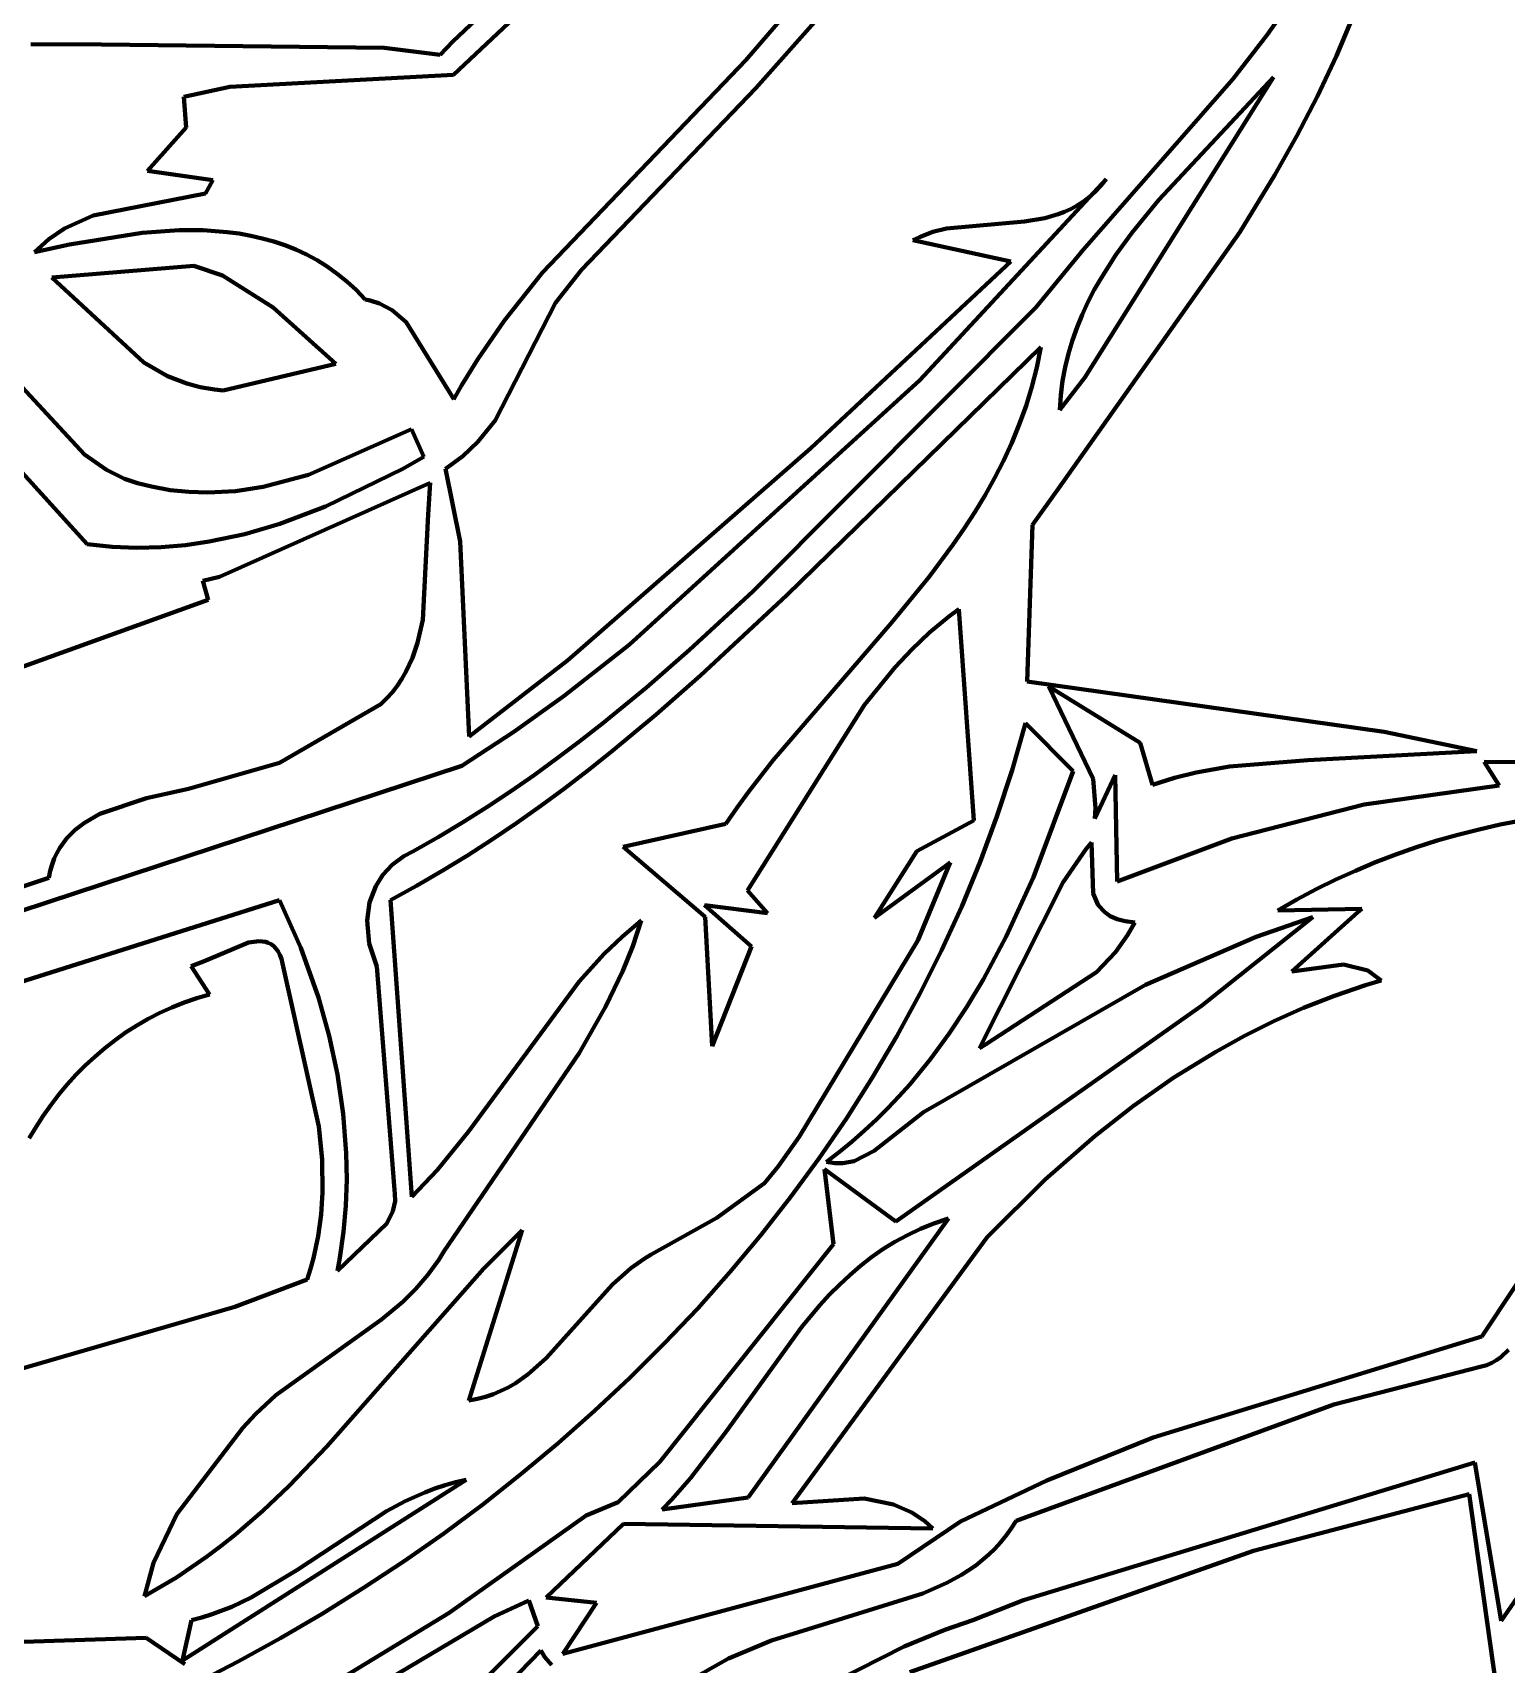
# Model space of a CAD drawing. Header units: millimetres. Extents: x 0 to 10.4, y 0 to 10.4.
# Drawn here: x 4.852 to 5.836, y 5.085 to 6.175 of the extents above; entities that cross this region are included whole.
import ezdxf

# ---------------------------------------------------------------- set-up
doc = ezdxf.new("R2010")
doc.units = ezdxf.units.MM
doc.layers.add('color#2b2b2bff', color=7, linetype='CONTINUOUS', lineweight=100)
doc.layers.add('color#fdfdfdff', color=7, linetype='CONTINUOUS', lineweight=100)

msp = doc.modelspace()

# ---------------------------------------------------------------- linework, layer by layer
at = {"layer": 'color#2b2b2bff'}
for p, q in [((5.1326, 6.1695), (5.33, 6.3571)), ((5.3466, 6.3482), (5.133, 6.1473)), ((5.3283, 6.1571), (5.4099, 6.252)), ((5.3848, 6.1944), (5.335, 6.1384)), ((5.6766, 6.174), (5.691, 6.1945)), ((5.7345, 6.1876), (5.7288, 6.1737)), ((5.6536, 6.1443), (5.6766, 6.174)), ((5.7288, 6.1737), (5.7229, 6.1599)), ((4.8505, 6.1678), (4.8977, 6.1675)), ((4.8977, 6.1675), (5.0866, 6.1653)), ((5.0866, 6.1653), (5.1241, 6.1605)), ((5.1241, 6.1605), (5.1326, 6.1695)), ((5.1924, 6.0151), (5.3283, 6.1571)), ((5.7229, 6.1599), (5.7102, 6.1329)), ((5.133, 6.1473), (4.9834, 6.1392)), ((5.5536, 6.0303), (5.6536, 6.1443)), ((5.5548, 5.9449), (5.6808, 6.1457)), ((5.6808, 6.1457), (5.6043, 6.0636)), ((4.9834, 6.1392), (4.9527, 6.1326)), ((4.9527, 6.1326), (4.9543, 6.1121)), ((5.335, 6.1384), (5.2184, 6.0168)), ((5.7102, 6.1329), (5.6964, 6.1064)), ((4.9543, 6.1121), (4.9285, 6.083)), ((5.6964, 6.1064), (5.6817, 6.0804)), ((4.9285, 6.083), (4.9722, 6.0769)), ((4.9722, 6.0769), (4.9673, 6.0678)), ((5.569, 6.0775), (5.4445, 5.9431)), ((5.5654, 6.073), (5.569, 6.0775)), ((5.6817, 6.0804), (5.6583, 6.0421)), ((4.9673, 6.0678), (4.8921, 6.0532)), ((5.5538, 6.0626), (5.5578, 6.0656)), ((5.5578, 6.0656), (5.5616, 6.0691)), ((5.5616, 6.0691), (5.5654, 6.073)), ((5.6043, 6.0636), (5.5865, 6.0419)), ((4.8921, 6.0532), (4.873, 6.0444)), ((5.5281, 6.0515), (5.537, 6.054)), ((5.537, 6.054), (5.5413, 6.0556)), ((5.5413, 6.0556), (5.5456, 6.0576)), ((5.5456, 6.0576), (5.5497, 6.0599)), ((5.5497, 6.0599), (5.5538, 6.0626)), ((4.873, 6.0444), (4.8626, 6.0373)), ((4.925, 6.0416), (4.9496, 6.0433)), ((4.9496, 6.0433), (4.9658, 6.0433)), ((4.9658, 6.0433), (4.9818, 6.0421)), ((4.9818, 6.0421), (4.9897, 6.0411)), ((5.4443, 6.0388), (5.4532, 6.0422)), ((5.4532, 6.0422), (5.4624, 6.0445)), ((5.4624, 6.0445), (5.5144, 6.0492)), ((5.5144, 6.0492), (5.5281, 6.0515)), ((5.6583, 6.0421), (5.5372, 5.8707)), ((5.5865, 6.0419), (5.5756, 6.0269)), ((4.8626, 6.0373), (4.853, 6.0287)), ((4.853, 6.0287), (4.8764, 6.0338)), ((4.8764, 6.0338), (4.925, 6.0416)), ((4.9897, 6.0411), (4.9975, 6.0397)), ((4.9975, 6.0397), (5.0052, 6.0379)), ((5.0052, 6.0379), (5.0128, 6.0358)), ((5.0128, 6.0358), (5.0203, 6.0333)), ((5.0203, 6.0333), (5.0276, 6.0304)), ((5.4399, 6.0366), (5.4443, 6.0388)), ((5.5053, 6.0225), (5.4399, 6.0366)), ((5.0276, 6.0304), (5.0348, 6.0271)), ((5.0348, 6.0271), (5.0418, 6.0233)), ((5.0418, 6.0233), (5.0486, 6.0191)), ((5.3717, 5.8978), (5.5053, 6.0225)), ((5.522, 5.9916), (5.5536, 6.0303)), ((5.5756, 6.0269), (5.5656, 6.0113)), ((4.9594, 6.0195), (4.8646, 6.0117)), ((4.8646, 6.0117), (4.9261, 5.955)), ((4.9785, 6.013), (4.9594, 6.0195)), ((5.0124, 5.9917), (4.9785, 6.013)), ((5.0486, 6.0191), (5.0553, 6.0143)), ((5.0553, 6.0143), (5.0617, 6.0091)), ((5.0617, 6.0091), (5.068, 6.0034)), ((5.1669, 5.9827), (5.1924, 6.0151)), ((5.2184, 6.0168), (5.201, 5.9948)), ((5.5656, 6.0113), (5.5611, 6.0034)), ((5.068, 6.0034), (5.074, 5.9971)), ((5.5611, 6.0034), (5.5569, 5.9952)), ((5.0544, 5.954), (5.0124, 5.9917)), ((5.074, 5.9971), (5.0773, 5.9963)), ((5.0773, 5.9963), (5.0836, 5.9943)), ((5.0836, 5.9943), (5.092, 5.9899)), ((5.092, 5.9899), (5.1013, 5.9819)), ((5.201, 5.9948), (5.1609, 5.9162)), ((5.3329, 5.8018), (5.522, 5.9916)), ((5.5569, 5.9952), (5.5531, 5.9869)), ((5.1013, 5.9819), (5.1332, 5.9304)), ((5.1492, 5.9572), (5.1669, 5.9827)), ((5.5496, 5.9785), (5.5465, 5.9698)), ((5.5531, 5.9869), (5.5496, 5.9785)), ((5.5465, 5.9698), (5.5439, 5.9609)), ((4.9261, 5.955), (4.9419, 5.9459)), ((5.1384, 5.9395), (5.1492, 5.9572)), ((5.5253, 5.9651), (5.3557, 5.7995)), ((5.5227, 5.9517), (5.5253, 5.9651)), ((5.5439, 5.9609), (5.5417, 5.9519)), ((4.8864, 5.8935), (4.8307, 5.9537)), ((4.9419, 5.9459), (4.9547, 5.9408)), ((4.979, 5.9363), (5.0544, 5.954)), ((5.5194, 5.9386), (5.5227, 5.9517)), ((5.538, 5.9234), (5.5548, 5.9449)), ((5.5417, 5.9519), (5.5399, 5.9426)), ((4.9547, 5.9408), (4.9637, 5.9384)), ((4.9637, 5.9384), (4.9732, 5.937)), ((4.9732, 5.937), (4.979, 5.9363)), ((5.1332, 5.9304), (5.1384, 5.9395)), ((5.4445, 5.9431), (5.2504, 5.7662)), ((5.5155, 5.9259), (5.5194, 5.9386)), ((5.5387, 5.9331), (5.538, 5.9234)), ((5.5399, 5.9426), (5.5387, 5.9331)), ((5.511, 5.9134), (5.5155, 5.9259)), ((5.1609, 5.9162), (5.1493, 5.9019)), ((5.506, 5.9012), (5.511, 5.9134)), ((4.827, 5.9008), (4.8882, 5.8335)), ((5.1049, 5.9103), (5.036, 5.8799)), ((5.1132, 5.892), (5.1049, 5.9103)), ((5.1493, 5.9019), (5.1391, 5.8924)), ((5.5005, 5.8893), (5.506, 5.9012)), ((4.9011, 5.8832), (4.8864, 5.8935)), ((5.099, 5.8839), (5.1132, 5.892)), ((5.1391, 5.8924), (5.1275, 5.8839)), ((5.2092, 5.7558), (5.3717, 5.8978)), ((5.4945, 5.8776), (5.5005, 5.8893)), ((4.9132, 5.8772), (4.9011, 5.8832)), ((5.036, 5.8799), (5.0058, 5.8718)), ((5.0475, 5.8586), (5.099, 5.8839)), ((5.1275, 5.8839), (5.1373, 5.8353)), ((4.9219, 5.8742), (4.9132, 5.8772)), ((4.9311, 5.8721), (4.9219, 5.8742)), ((4.9437, 5.8697), (4.9311, 5.8721)), ((4.9562, 5.8684), (4.9437, 5.8697)), ((4.9687, 5.868), (4.9562, 5.8684)), ((4.9873, 5.869), (4.9687, 5.868)), ((5.1173, 5.8745), (4.9767, 5.8117)), ((5.0058, 5.8718), (4.9873, 5.869)), ((5.116, 5.8534), (5.1173, 5.8745)), ((5.4881, 5.8662), (5.4945, 5.8776)), ((5.5372, 5.8707), (5.5198, 5.8465)), ((5.0169, 5.8471), (5.0475, 5.8586)), ((5.4813, 5.8549), (5.4881, 5.8662)), ((4.9936, 5.8403), (5.0169, 5.8471)), ((5.1125, 5.7829), (5.116, 5.8534)), ((5.4741, 5.8439), (5.4813, 5.8549)), ((5.5198, 5.8465), (5.5163, 5.7417)), ((4.9538, 5.8329), (4.9698, 5.8352)), ((4.9698, 5.8352), (4.9936, 5.8403)), ((5.1373, 5.8353), (5.1434, 5.705)), ((5.4666, 5.833), (5.4741, 5.8439)), ((4.8882, 5.8335), (4.9048, 5.8317)), ((4.9048, 5.8317), (4.9213, 5.8311)), ((4.9213, 5.8311), (4.9376, 5.8315)), ((4.9376, 5.8315), (4.9538, 5.8329)), ((5.4508, 5.8117), (5.4666, 5.833)), ((4.9767, 5.8117), (4.9655, 5.809)), ((4.9655, 5.809), (4.9691, 5.7963)), ((5.2907, 5.7629), (5.3329, 5.8018)), ((5.4254, 5.7807), (5.4508, 5.8117)), ((4.9691, 5.7963), (4.8299, 5.7462)), ((5.3557, 5.7995), (5.298, 5.7457)), ((5.109, 5.7675), (5.1125, 5.7829)), ((5.3466, 5.6891), (5.4254, 5.7807)), ((5.4638, 5.785), (5.4511, 5.7744)), ((5.4705, 5.79), (5.4638, 5.785)), ((5.4807, 5.6489), (5.4705, 5.79)), ((5.4511, 5.7744), (5.4392, 5.7631)), ((5.1056, 5.7576), (5.109, 5.7675)), ((5.2504, 5.7662), (5.2069, 5.7321)), ((5.2619, 5.7378), (5.2907, 5.7629)), ((5.4392, 5.7631), (5.4281, 5.7513)), ((5.0985, 5.7435), (5.1011, 5.7481)), ((5.1011, 5.7481), (5.1056, 5.7576)), ((5.1434, 5.705), (5.2092, 5.7558)), ((5.4281, 5.7513), (5.4076, 5.7262)), ((5.0922, 5.7347), (5.0955, 5.739)), ((5.0955, 5.739), (5.0985, 5.7435)), ((5.2325, 5.7136), (5.2619, 5.7378)), ((5.298, 5.7457), (5.2684, 5.7197)), ((5.5163, 5.7417), (5.7549, 5.708)), ((5.5917, 5.7007), (5.5307, 5.7384)), ((5.5307, 5.7384), (5.5604, 5.6768)), ((5.0168, 5.6874), (5.0845, 5.7265)), ((5.0845, 5.7265), (5.0885, 5.7305)), ((5.0885, 5.7305), (5.0922, 5.7347)), ((5.2069, 5.7321), (5.1732, 5.708)), ((5.4076, 5.7262), (5.3294, 5.6021)), ((5.2684, 5.7197), (5.2381, 5.6945)), ((5.1732, 5.708), (5.1385, 5.6853)), ((5.2174, 5.7019), (5.2325, 5.7136)), ((5.5152, 5.714), (5.5062, 5.6825)), ((5.5471, 5.6819), (5.5152, 5.714)), ((5.7549, 5.708), (5.8167, 5.6951)), ((5.2022, 5.6904), (5.2174, 5.7019)), ((5.2381, 5.6945), (5.2227, 5.6823)), ((5.6, 5.6727), (5.5917, 5.7007)), ((5.8167, 5.6951), (5.7038, 5.6891)), ((5.1385, 5.6853), (4.8057, 5.5758)), ((4.9558, 5.6699), (5.0168, 5.6874)), ((5.1868, 5.6792), (5.2022, 5.6904)), ((5.2227, 5.6823), (5.2071, 5.6703)), ((5.3303, 5.6682), (5.3466, 5.6891)), ((5.5062, 5.6825), (5.496, 5.6516)), ((5.5204, 5.6109), (5.5471, 5.6819)), ((5.6514, 5.6849), (5.6292, 5.6809)), ((5.7038, 5.6891), (5.6514, 5.6849)), ((5.8317, 5.6723), (5.8217, 5.688)), ((5.8217, 5.688), (5.9717, 5.6869)), ((5.1711, 5.6683), (5.1868, 5.6792)), ((5.5604, 5.6768), (5.562, 5.6571)), ((5.5615, 5.6502), (5.575, 5.6792)), ((5.575, 5.6792), (5.5764, 5.608)), ((5.6146, 5.6773), (5.6, 5.6727)), ((5.6292, 5.6809), (5.6146, 5.6773)), ((5.7414, 5.6595), (5.8317, 5.6723)), ((4.8966, 5.6532), (4.9279, 5.6638)), ((4.9279, 5.6638), (4.9558, 5.6699)), ((5.1552, 5.6578), (5.1711, 5.6683)), ((5.2071, 5.6703), (5.1913, 5.6586)), ((5.3225, 5.6575), (5.3303, 5.6682)), ((4.8863, 5.6473), (4.8966, 5.6532)), ((5.139, 5.6475), (5.1552, 5.6578)), ((5.1913, 5.6586), (5.1752, 5.6473)), ((5.315, 5.6467), (5.3225, 5.6575)), ((5.496, 5.6516), (5.4848, 5.6212)), ((5.562, 5.6571), (5.5615, 5.6502)), ((5.6531, 5.6369), (5.7414, 5.6595)), ((4.8747, 5.637), (4.8801, 5.6425)), ((4.8801, 5.6425), (4.8863, 5.6473)), ((5.1226, 5.6377), (5.139, 5.6475)), ((5.1752, 5.6473), (5.1589, 5.6362)), ((5.2464, 5.6312), (5.315, 5.6467)), ((5.4425, 5.6283), (5.4807, 5.6489)), ((5.8041, 5.6393), (5.7901, 5.6354)), ((5.8182, 5.6429), (5.8041, 5.6393)), ((5.8323, 5.6461), (5.8182, 5.6429)), ((5.8466, 5.6489), (5.8323, 5.6461)), ((4.868, 5.6271), (4.87, 5.6306)), ((4.87, 5.6306), (4.8747, 5.637)), ((5.0998, 5.625), (5.1058, 5.6281)), ((5.1058, 5.6281), (5.1226, 5.6377)), ((5.1589, 5.6362), (5.1423, 5.6255)), ((5.3011, 5.5845), (5.2464, 5.6312)), ((5.4143, 5.5838), (5.4425, 5.6283)), ((5.5557, 5.63), (5.5404, 5.6077)), ((5.5592, 5.6342), (5.5557, 5.63)), ((5.5603, 5.6), (5.5592, 5.6342)), ((5.5764, 5.608), (5.6531, 5.6369)), ((5.7763, 5.631), (5.7626, 5.6262)), ((5.7901, 5.6354), (5.7763, 5.631)), ((4.8635, 5.6151), (4.8647, 5.6194)), ((4.8647, 5.6194), (4.8662, 5.6234)), ((4.8662, 5.6234), (4.868, 5.6271)), ((5.0858, 5.6126), (5.092, 5.6193)), ((5.092, 5.6193), (5.0998, 5.625)), ((5.1423, 5.6255), (5.1254, 5.6151)), ((5.4621, 5.6188), (5.4143, 5.5838)), ((5.4431, 5.5686), (5.4649, 5.6208)), ((5.4649, 5.6208), (5.4621, 5.6188)), ((5.4848, 5.6212), (5.4725, 5.5913)), ((5.749, 5.6209), (5.7356, 5.6153)), ((5.7626, 5.6262), (5.749, 5.6209)), ((4.8178, 5.5955), (4.8625, 5.6106)), ((4.8625, 5.6106), (4.8635, 5.6151)), ((5.081, 5.605), (5.0858, 5.6126)), ((5.1254, 5.6151), (5.1083, 5.6052)), ((5.5404, 5.6077), (5.4845, 5.4966)), ((5.5023, 5.5714), (5.5204, 5.6109)), ((5.7224, 5.6093), (5.7093, 5.6029)), ((5.7356, 5.6153), (5.7224, 5.6093)), ((4.825, 5.5351), (5.0167, 5.5957)), ((5.0167, 5.5957), (5.0309, 5.5638)), ((5.0769, 5.594), (5.081, 5.605)), ((5.1083, 5.6052), (5.0908, 5.5956)), ((5.0908, 5.5956), (5.1052, 5.3973)), ((5.3294, 5.6021), (5.3427, 5.587)), ((5.5638, 5.5923), (5.5603, 5.6)), ((5.6965, 5.596), (5.6838, 5.5887)), ((5.7093, 5.6029), (5.6965, 5.596)), ((5.0753, 5.5821), (5.0769, 5.594)), ((5.3427, 5.587), (5.3007, 5.5923)), ((5.3007, 5.5923), (5.3321, 5.5647)), ((5.3058, 5.4981), (5.3011, 5.5845)), ((5.4725, 5.5913), (5.4591, 5.5619)), ((5.5681, 5.5876), (5.5638, 5.5923)), ((5.5718, 5.585), (5.5681, 5.5876)), ((5.5764, 5.583), (5.5718, 5.585)), ((5.6328, 5.525), (5.7072, 5.5842)), ((5.7072, 5.5842), (5.6692, 5.571)), ((5.6838, 5.5887), (5.7398, 5.5899)), ((5.7372, 5.5876), (5.6932, 5.5479)), ((5.7398, 5.5899), (5.7372, 5.5876)), ((5.0767, 5.5666), (5.0753, 5.5821)), ((5.2456, 5.5712), (5.2583, 5.582)), ((5.2583, 5.582), (5.2527, 5.5649)), ((5.5818, 5.5816), (5.5764, 5.583)), ((5.5881, 5.5807), (5.5818, 5.5816)), ((5.5834, 5.5723), (5.5881, 5.5807)), ((4.996, 5.5673), (4.966, 5.5546)), ((5.003, 5.5682), (4.996, 5.5673)), ((5.0073, 5.5677), (5.003, 5.5682)), ((5.0092, 5.5671), (5.0073, 5.5677)), ((5.0111, 5.5662), (5.0092, 5.5671)), ((5.0128, 5.5649), (5.0111, 5.5662)), ((5.0143, 5.5633), (5.0128, 5.5649)), ((5.0157, 5.5614), (5.0143, 5.5633)), ((5.0309, 5.5638), (5.0427, 5.5306)), ((5.0817, 5.5513), (5.0767, 5.5666)), ((5.2336, 5.5597), (5.2456, 5.5712)), ((5.2527, 5.5649), (5.246, 5.5483)), ((5.3321, 5.5647), (5.3058, 5.4981)), ((5.3639, 5.4374), (5.4431, 5.5686)), ((5.4591, 5.5619), (5.4446, 5.533)), ((5.4871, 5.5428), (5.5023, 5.5714)), ((5.5753, 5.5609), (5.5834, 5.5723)), ((5.6692, 5.571), (5.5953, 5.539)), ((4.966, 5.5546), (4.9576, 5.5515)), ((4.9576, 5.5515), (4.97, 5.5325)), ((5.0169, 5.5591), (5.0157, 5.5614)), ((5.018, 5.5564), (5.0169, 5.5591)), ((5.0188, 5.5532), (5.018, 5.5564)), ((5.043, 5.4444), (5.0188, 5.5532)), ((5.0935, 5.402), (5.0817, 5.5513)), ((5.217, 5.5413), (5.2336, 5.5597)), ((5.5626, 5.5475), (5.5753, 5.5609)), ((5.6932, 5.5479), (5.7277, 5.5527)), ((5.7277, 5.5527), (5.7439, 5.5486)), ((5.1432, 5.4412), (5.217, 5.5413)), ((5.246, 5.5483), (5.2346, 5.5242)), ((5.476, 5.5243), (5.4871, 5.5428)), ((5.4884, 5.4991), (5.5626, 5.5475)), ((5.7529, 5.5419), (5.7423, 5.5387)), ((5.7439, 5.5486), (5.7529, 5.5419)), ((4.9614, 5.53), (4.9529, 5.5272)), ((4.97, 5.5325), (4.9614, 5.53)), ((5.0427, 5.5306), (5.0498, 5.505)), ((5.4446, 5.533), (5.4292, 5.5047)), ((5.5953, 5.539), (5.447, 5.4538)), ((5.7215, 5.5316), (5.701, 5.5236)), ((5.7423, 5.5387), (5.7215, 5.5316)), ((4.9367, 5.5202), (4.9289, 5.5162)), ((4.9447, 5.5239), (4.9367, 5.5202)), ((4.9529, 5.5272), (4.9447, 5.5239)), ((5.2346, 5.5242), (5.217, 5.4934)), ((5.4284, 5.3808), (5.6328, 5.525)), ((5.4642, 5.5064), (5.476, 5.5243)), ((5.701, 5.5236), (5.681, 5.5147)), ((4.9213, 5.5118), (4.9139, 5.5071)), ((4.9289, 5.5162), (4.9213, 5.5118)), ((5.681, 5.5147), (5.6614, 5.5049)), ((4.8999, 5.4967), (4.8933, 5.491)), ((4.9068, 5.5021), (4.8999, 5.4967)), ((4.9139, 5.5071), (4.9068, 5.5021)), ((5.0498, 5.505), (5.0554, 5.4791)), ((5.4292, 5.5047), (5.4128, 5.4769)), ((5.4515, 5.4891), (5.4642, 5.5064)), ((5.4845, 5.4966), (5.4884, 5.4991)), ((5.6614, 5.5049), (5.6423, 5.4943)), ((4.8933, 5.491), (4.8869, 5.4851)), ((5.217, 5.4934), (5.1265, 5.3608)), ((5.4378, 5.4725), (5.4515, 5.4891)), ((5.6423, 5.4943), (5.6143, 5.477)), ((4.8807, 5.4789), (4.8749, 5.4724)), ((4.8869, 5.4851), (4.8807, 5.4789)), ((5.0554, 5.4791), (5.0592, 5.4528)), ((5.4128, 5.4769), (5.3955, 5.4497)), ((5.6143, 5.477), (5.5873, 5.4582)), ((4.8692, 5.4657), (4.8639, 5.4587)), ((4.8749, 5.4724), (4.8692, 5.4657)), ((5.4232, 5.4566), (5.4307, 5.4645)), ((5.4307, 5.4645), (5.4378, 5.4725)), ((4.8639, 5.4587), (4.8588, 5.4515)), ((5.0592, 5.4528), (5.0613, 5.4265)), ((5.447, 5.4538), (5.414, 5.428)), ((5.4155, 5.449), (5.4232, 5.4566)), ((5.5873, 5.4582), (5.5614, 5.4379)), ((4.854, 5.4441), (4.8495, 5.4366)), ((4.8588, 5.4515), (4.854, 5.4441)), ((5.0451, 5.4223), (5.043, 5.4444)), ((5.3955, 5.4497), (5.3773, 5.4231)), ((5.4076, 5.4416), (5.4155, 5.449)), ((5.1223, 5.4154), (5.1432, 5.4412)), ((5.3499, 5.4176), (5.3639, 5.4374)), ((5.3909, 5.4275), (5.3994, 5.4344)), ((5.3994, 5.4344), (5.4076, 5.4416)), ((5.5614, 5.4379), (5.5283, 5.409)), ((5.0455, 5.4002), (5.0451, 5.4223)), ((5.0613, 5.4265), (5.0616, 5.4089)), ((5.3773, 5.4231), (5.3582, 5.3971)), ((5.3821, 5.4208), (5.3909, 5.4275)), ((5.3878, 5.4199), (5.3821, 5.4208)), ((5.4006, 5.4212), (5.3931, 5.4198)), ((5.414, 5.428), (5.4006, 5.4212)), ((5.82, 5.3039), (5.901, 5.426)), ((5.1052, 5.3973), (5.1223, 5.4154)), ((5.3407, 5.4064), (5.3499, 5.4176)), ((5.3869, 5.3658), (5.3809, 5.4158)), ((5.3809, 5.4158), (5.4284, 5.3808)), ((5.3931, 5.4198), (5.3878, 5.4199)), ((5.0446, 5.3855), (5.0455, 5.4002)), ((5.0616, 5.4089), (5.061, 5.3914)), ((5.0938, 5.3994), (5.0935, 5.402)), ((5.0939, 5.3945), (5.0938, 5.3994)), ((5.309, 5.3833), (5.3407, 5.4064)), ((5.5283, 5.409), (5.4895, 5.3703)), ((5.061, 5.3914), (5.0595, 5.3739)), ((5.0883, 5.3796), (5.0924, 5.3877)), ((5.0924, 5.3877), (5.0939, 5.3945)), ((5.3582, 5.3971), (5.3383, 5.3717)), ((5.0426, 5.371), (5.0446, 5.3855)), ((5.0554, 5.3479), (5.0883, 5.3796)), ((5.265, 5.3587), (5.309, 5.3833)), ((5.3299, 5.1964), (5.4636, 5.3828)), ((5.454, 5.3796), (5.4449, 5.376)), ((5.4636, 5.3828), (5.454, 5.3796)), ((5.0395, 5.3564), (5.0426, 5.371)), ((5.0595, 5.3739), (5.057, 5.3565)), ((5.1788, 5.375), (5.1431, 5.2612)), ((5.1531, 5.3491), (5.1788, 5.375)), ((5.2708, 5.2203), (5.3869, 5.3658)), ((5.3383, 5.3717), (5.3176, 5.3469)), ((5.4895, 5.3703), (5.3593, 5.1926)), ((5.4278, 5.3673), (5.4198, 5.3623)), ((5.4362, 5.3718), (5.4278, 5.3673)), ((5.4449, 5.376), (5.4362, 5.3718)), ((5.0375, 5.3492), (5.0395, 5.3564)), ((5.057, 5.3565), (5.0554, 5.3479)), ((5.1232, 5.3553), (5.1159, 5.3451)), ((5.1265, 5.3608), (5.1232, 5.3553)), ((5.2514, 5.3496), (5.2603, 5.3559)), ((5.2603, 5.3559), (5.265, 5.3587)), ((5.4122, 5.3569), (5.4048, 5.3511)), ((5.4198, 5.3623), (5.4122, 5.3569)), ((5.0352, 5.342), (5.0375, 5.3492)), ((5.0483, 5.2304), (5.1531, 5.3491)), ((5.1159, 5.3451), (5.1078, 5.3358)), ((5.2391, 5.3388), (5.2514, 5.3496)), ((5.3176, 5.3469), (5.2961, 5.3228)), ((5.3977, 5.345), (5.3908, 5.3386)), ((5.4048, 5.3511), (5.3977, 5.345)), ((4.9869, 5.3238), (5.0352, 5.342)), ((5.1078, 5.3358), (5.099, 5.3272)), ((5.1949, 5.2894), (5.2391, 5.3388)), ((5.3908, 5.3386), (5.3842, 5.332)), ((4.7592, 5.2579), (4.9869, 5.3238)), ((5.099, 5.3272), (5.0849, 5.3153)), ((5.2961, 5.3228), (5.2738, 5.2993)), ((5.3778, 5.325), (5.3656, 5.3105)), ((5.3842, 5.332), (5.3778, 5.325)), ((5.0849, 5.3153), (5.0142, 5.2647)), ((5.3656, 5.3105), (5.3147, 5.2399)), ((5.6004, 5.2364), (5.82, 5.3039)), ((5.1828, 5.2787), (5.1949, 5.2894)), ((5.2738, 5.2993), (5.2508, 5.2764)), ((5.8327, 5.2901), (5.8298, 5.2881)), ((5.8378, 5.295), (5.8327, 5.2901)), ((5.1741, 5.2726), (5.1828, 5.2787)), ((5.8198, 5.2839), (5.7211, 5.2586)), ((5.8234, 5.2849), (5.8198, 5.2839)), ((5.8267, 5.2863), (5.8234, 5.2849)), ((5.8298, 5.2881), (5.8267, 5.2863)), ((5.1596, 5.2655), (5.1646, 5.2676)), ((5.1646, 5.2676), (5.1695, 5.2699)), ((5.1695, 5.2699), (5.1741, 5.2726)), ((5.2508, 5.2764), (5.2272, 5.2542)), ((5.0142, 5.2647), (5.0006, 5.2521)), ((5.1431, 5.2612), (5.1489, 5.2623)), ((5.1489, 5.2623), (5.1544, 5.2637)), ((5.1544, 5.2637), (5.1596, 5.2655)), ((5.7211, 5.2586), (5.5088, 5.1808)), ((5.0006, 5.2521), (4.9923, 5.2429)), ((5.2272, 5.2542), (5.2029, 5.2327)), ((4.9923, 5.2429), (4.948, 5.1853)), ((5.3147, 5.2399), (5.2914, 5.2094)), ((5.5295, 5.2078), (5.6004, 5.2364)), ((5.0231, 5.2042), (5.0483, 5.2304)), ((5.2029, 5.2327), (5.178, 5.2119)), ((5.243, 5.1932), (5.2708, 5.2203)), ((5.5139, 5.1277), (5.8154, 5.2197)), ((5.8154, 5.2197), (5.833, 5.114)), ((4.9519, 5.0874), (5.1415, 5.2082)), ((5.0055, 5.1875), (5.0231, 5.2042)), ((5.1204, 5.2023), (5.1137, 5.1998)), ((5.1273, 5.2046), (5.1204, 5.2023)), ((5.1343, 5.2066), (5.1273, 5.2046)), ((5.1415, 5.2082), (5.1343, 5.2066)), ((5.178, 5.2119), (5.1525, 5.1918)), ((5.2914, 5.2094), (5.2789, 5.1951)), ((5.4718, 5.1804), (5.5295, 5.2078)), ((5.1007, 5.1939), (5.0881, 5.1872)), ((5.1137, 5.1998), (5.1007, 5.1939)), ((5.1525, 5.1918), (5.1265, 5.1724)), ((5.2217, 5.1843), (5.243, 5.1932)), ((5.2723, 5.1883), (5.3299, 5.1964)), ((5.2789, 5.1951), (5.2723, 5.1883)), ((5.3593, 5.1926), (5.4073, 5.1956)), ((5.4073, 5.1956), (5.427, 5.1918)), ((5.427, 5.1918), (5.4393, 5.1864)), ((5.8115, 5.1987), (5.6675, 5.1607)), ((5.8317, 5.0553), (5.8115, 5.1987)), ((4.948, 5.1853), (4.9324, 5.1527)), ((4.9872, 5.1717), (5.0055, 5.1875)), ((5.0881, 5.1872), (5.0282, 5.1478)), ((5.13, 5.1192), (5.2217, 5.1843)), ((5.4299, 5.1521), (5.4718, 5.1804)), ((5.4393, 5.1864), (5.4478, 5.1805)), ((5.4478, 5.1805), (5.4532, 5.1756)), ((5.5088, 5.1808), (5.5056, 5.1757)), ((4.9777, 5.1641), (4.9872, 5.1717)), ((5.1265, 5.1724), (5.0999, 5.1538)), ((5.2466, 5.1788), (5.1948, 5.1295)), ((5.4532, 5.1756), (5.2466, 5.1788)), ((5.5022, 5.1709), (5.4985, 5.1663)), ((5.5056, 5.1757), (5.5022, 5.1709)), ((4.968, 5.1568), (4.9777, 5.1641)), ((5.6675, 5.1607), (5.4378, 5.0797)), ((5.4947, 5.1621), (5.4906, 5.1582)), ((5.4985, 5.1663), (5.4947, 5.1621)), ((4.9324, 5.1527), (4.9264, 5.1305)), ((4.9478, 5.143), (4.958, 5.1498)), ((4.958, 5.1498), (4.968, 5.1568)), ((5.0282, 5.1478), (4.9977, 5.1295)), ((5.0999, 5.1538), (5.0728, 5.1359)), ((5.206, 5.0919), (5.4299, 5.1521)), ((5.4819, 5.151), (5.4724, 5.1448)), ((5.4906, 5.1582), (5.4819, 5.151)), ((4.9264, 5.1305), (4.9372, 5.1366)), ((4.9372, 5.1366), (4.9478, 5.143)), ((5.4625, 5.1393), (5.4466, 5.1323)), ((5.4724, 5.1448), (5.4625, 5.1393)), ((5.833, 5.114), (5.85, 5.1385)), ((4.9977, 5.1295), (4.9849, 5.1234)), ((5.0728, 5.1359), (5.0453, 5.1187)), ((5.1833, 5.1275), (5.1601, 5.1169)), ((5.1893, 5.1104), (5.1833, 5.1275)), ((5.1948, 5.1295), (5.2285, 5.1259)), ((5.2285, 5.1259), (5.206, 5.0919)), ((5.4466, 5.1323), (5.3634, 5.1063)), ((5.48, 5.1143), (5.5139, 5.1277)), ((4.9648, 5.1161), (4.9579, 5.1143)), ((4.9717, 5.1183), (4.9648, 5.1161)), ((4.9849, 5.1234), (4.9717, 5.1183)), ((4.9857, 5.0316), (5.13, 5.1192)), ((5.0453, 5.1187), (5.0174, 5.1023)), ((5.1601, 5.1169), (5.0235, 5.0359)), ((4.9579, 5.1143), (4.9519, 5.0874)), ((5.0957, 5.017), (5.1893, 5.1104)), ((5.3634, 5.1063), (5.3454, 5.1008)), ((5.434, 5.0968), (5.4613, 5.108)), ((5.4613, 5.108), (5.48, 5.1143)), ((4.9277, 5.1026), (4.839, 5.0998)), ((4.9535, 5.0849), (4.9277, 5.1026)), ((5.0174, 5.1023), (4.989, 5.0867)), ((5.1914, 5.0941), (5.1024, 5.0026)), ((5.1939, 5.0897), (5.1914, 5.0941)), ((5.3454, 5.1008), (5.3166, 5.0887)), ((5.3198, 5.0389), (5.434, 5.0968)), ((4.989, 5.0867), (4.9603, 5.0719)), ((5.1984, 5.0845), (5.1939, 5.0897)), ((5.3166, 5.0887), (5.2895, 5.0733))]:
    msp.add_line(p, q, dxfattribs=at)
at = {"layer": 'color#fdfdfdff'}
for p, q in [((5.33, 6.3571), (5.1326, 6.1695)), ((5.133, 6.1473), (5.3466, 6.3482)), ((5.4099, 6.252), (5.3283, 6.1571)), ((5.335, 6.1384), (5.3848, 6.1944)), ((5.691, 6.1945), (5.6766, 6.174)), ((5.7288, 6.1737), (5.7345, 6.1876)), ((5.6766, 6.174), (5.6536, 6.1443)), ((5.7229, 6.1599), (5.7288, 6.1737)), ((4.8977, 6.1675), (4.8505, 6.1678)), ((5.0866, 6.1653), (4.8977, 6.1675)), ((5.1241, 6.1605), (5.0866, 6.1653)), ((5.1326, 6.1695), (5.1241, 6.1605)), ((5.3283, 6.1571), (5.1924, 6.0151)), ((5.7102, 6.1329), (5.7229, 6.1599)), ((4.9834, 6.1392), (5.133, 6.1473)), ((5.6536, 6.1443), (5.5536, 6.0303)), ((5.6808, 6.1457), (5.5548, 5.9449)), ((5.6043, 6.0636), (5.6808, 6.1457)), ((4.9527, 6.1326), (4.9834, 6.1392)), ((4.9543, 6.1121), (4.9527, 6.1326)), ((5.2184, 6.0168), (5.335, 6.1384)), ((5.6964, 6.1064), (5.7102, 6.1329)), ((4.9285, 6.083), (4.9543, 6.1121)), ((5.6817, 6.0804), (5.6964, 6.1064)), ((4.9722, 6.0769), (4.9285, 6.083)), ((4.9673, 6.0678), (4.9722, 6.0769)), ((5.4445, 5.9431), (5.569, 6.0775)), ((5.569, 6.0775), (5.5654, 6.073)), ((5.6583, 6.0421), (5.6817, 6.0804)), ((4.8921, 6.0532), (4.9673, 6.0678)), ((5.5578, 6.0656), (5.5538, 6.0626)), ((5.5616, 6.0691), (5.5578, 6.0656)), ((5.5654, 6.073), (5.5616, 6.0691)), ((5.5865, 6.0419), (5.6043, 6.0636)), ((4.873, 6.0444), (4.8921, 6.0532)), ((5.537, 6.054), (5.5281, 6.0515)), ((5.5413, 6.0556), (5.537, 6.054)), ((5.5456, 6.0576), (5.5413, 6.0556)), ((5.5497, 6.0599), (5.5456, 6.0576)), ((5.5538, 6.0626), (5.5497, 6.0599)), ((4.8626, 6.0373), (4.873, 6.0444)), ((4.9496, 6.0433), (4.925, 6.0416)), ((4.9658, 6.0433), (4.9496, 6.0433)), ((4.9818, 6.0421), (4.9658, 6.0433)), ((4.9897, 6.0411), (4.9818, 6.0421)), ((5.4532, 6.0422), (5.4443, 6.0388)), ((5.4624, 6.0445), (5.4532, 6.0422)), ((5.5144, 6.0492), (5.4624, 6.0445)), ((5.5281, 6.0515), (5.5144, 6.0492)), ((5.5372, 5.8707), (5.6583, 6.0421)), ((5.5756, 6.0269), (5.5865, 6.0419)), ((4.853, 6.0287), (4.8626, 6.0373)), ((4.8764, 6.0338), (4.853, 6.0287)), ((4.925, 6.0416), (4.8764, 6.0338)), ((4.9975, 6.0397), (4.9897, 6.0411)), ((5.0052, 6.0379), (4.9975, 6.0397)), ((5.0128, 6.0358), (5.0052, 6.0379)), ((5.0203, 6.0333), (5.0128, 6.0358)), ((5.0276, 6.0304), (5.0203, 6.0333)), ((5.4443, 6.0388), (5.4399, 6.0366)), ((5.4399, 6.0366), (5.5053, 6.0225)), ((5.0348, 6.0271), (5.0276, 6.0304)), ((5.0418, 6.0233), (5.0348, 6.0271)), ((5.0486, 6.0191), (5.0418, 6.0233)), ((5.5053, 6.0225), (5.3717, 5.8978)), ((5.5536, 6.0303), (5.522, 5.9916)), ((5.5656, 6.0113), (5.5756, 6.0269)), ((4.8646, 6.0117), (4.9594, 6.0195)), ((4.9261, 5.955), (4.8646, 6.0117)), ((4.9594, 6.0195), (4.9785, 6.013)), ((4.9785, 6.013), (5.0124, 5.9917)), ((5.0553, 6.0143), (5.0486, 6.0191)), ((5.0617, 6.0091), (5.0553, 6.0143)), ((5.068, 6.0034), (5.0617, 6.0091)), ((5.1924, 6.0151), (5.1669, 5.9827)), ((5.201, 5.9948), (5.2184, 6.0168)), ((5.5611, 6.0034), (5.5656, 6.0113)), ((5.074, 5.9971), (5.068, 6.0034)), ((5.5569, 5.9952), (5.5611, 6.0034)), ((5.0124, 5.9917), (5.0544, 5.954)), ((5.0773, 5.9963), (5.074, 5.9971)), ((5.0836, 5.9943), (5.0773, 5.9963)), ((5.092, 5.9899), (5.0836, 5.9943)), ((5.1013, 5.9819), (5.092, 5.9899)), ((5.1609, 5.9162), (5.201, 5.9948)), ((5.522, 5.9916), (5.3329, 5.8018)), ((5.5531, 5.9869), (5.5569, 5.9952)), ((5.1332, 5.9304), (5.1013, 5.9819)), ((5.1669, 5.9827), (5.1492, 5.9572)), ((5.5465, 5.9698), (5.5496, 5.9785)), ((5.5496, 5.9785), (5.5531, 5.9869)), ((5.5439, 5.9609), (5.5465, 5.9698)), ((4.9419, 5.9459), (4.9261, 5.955)), ((5.1492, 5.9572), (5.1384, 5.9395)), ((5.3557, 5.7995), (5.5253, 5.9651)), ((5.5253, 5.9651), (5.5227, 5.9517)), ((5.5417, 5.9519), (5.5439, 5.9609)), ((4.8307, 5.9537), (4.8864, 5.8935)), ((4.9547, 5.9408), (4.9419, 5.9459)), ((5.0544, 5.954), (4.979, 5.9363)), ((5.5227, 5.9517), (5.5194, 5.9386)), ((5.5548, 5.9449), (5.538, 5.9234)), ((5.5399, 5.9426), (5.5417, 5.9519)), ((4.9637, 5.9384), (4.9547, 5.9408)), ((4.9732, 5.937), (4.9637, 5.9384)), ((4.979, 5.9363), (4.9732, 5.937)), ((5.1384, 5.9395), (5.1332, 5.9304)), ((5.2504, 5.7662), (5.4445, 5.9431)), ((5.5194, 5.9386), (5.5155, 5.9259)), ((5.538, 5.9234), (5.5387, 5.9331)), ((5.5387, 5.9331), (5.5399, 5.9426)), ((5.5155, 5.9259), (5.511, 5.9134)), ((5.1493, 5.9019), (5.1609, 5.9162)), ((5.511, 5.9134), (5.506, 5.9012)), ((4.8882, 5.8335), (4.827, 5.9008)), ((5.036, 5.8799), (5.1049, 5.9103)), ((5.1049, 5.9103), (5.1132, 5.892)), ((5.1391, 5.8924), (5.1493, 5.9019)), ((5.506, 5.9012), (5.5005, 5.8893)), ((4.8864, 5.8935), (4.9011, 5.8832)), ((5.1132, 5.892), (5.099, 5.8839)), ((5.1275, 5.8839), (5.1391, 5.8924)), ((5.3717, 5.8978), (5.2092, 5.7558)), ((5.5005, 5.8893), (5.4945, 5.8776)), ((4.9011, 5.8832), (4.9132, 5.8772)), ((5.0058, 5.8718), (5.036, 5.8799)), ((5.099, 5.8839), (5.0475, 5.8586)), ((5.1373, 5.8353), (5.1275, 5.8839)), ((4.9132, 5.8772), (4.9219, 5.8742)), ((4.9219, 5.8742), (4.9311, 5.8721)), ((4.9311, 5.8721), (4.9437, 5.8697)), ((4.9437, 5.8697), (4.9562, 5.8684)), ((4.9562, 5.8684), (4.9687, 5.868)), ((4.9687, 5.868), (4.9873, 5.869)), ((4.9767, 5.8117), (5.1173, 5.8745)), ((4.9873, 5.869), (5.0058, 5.8718)), ((5.1173, 5.8745), (5.116, 5.8534)), ((5.4945, 5.8776), (5.4881, 5.8662)), ((5.5198, 5.8465), (5.5372, 5.8707)), ((5.0475, 5.8586), (5.0169, 5.8471)), ((5.4881, 5.8662), (5.4813, 5.8549)), ((5.0169, 5.8471), (4.9936, 5.8403)), ((5.116, 5.8534), (5.1125, 5.7829)), ((5.4813, 5.8549), (5.4741, 5.8439)), ((5.5163, 5.7417), (5.5198, 5.8465)), ((4.9698, 5.8352), (4.9538, 5.8329)), ((4.9936, 5.8403), (4.9698, 5.8352)), ((5.1434, 5.705), (5.1373, 5.8353)), ((5.4741, 5.8439), (5.4666, 5.833)), ((4.9048, 5.8317), (4.8882, 5.8335)), ((4.9213, 5.8311), (4.9048, 5.8317)), ((4.9376, 5.8315), (4.9213, 5.8311)), ((4.9538, 5.8329), (4.9376, 5.8315)), ((5.4666, 5.833), (5.4508, 5.8117)), ((4.9655, 5.809), (4.9767, 5.8117)), ((4.9691, 5.7963), (4.9655, 5.809)), ((5.3329, 5.8018), (5.2907, 5.7629)), ((5.4508, 5.8117), (5.4254, 5.7807)), ((4.8299, 5.7462), (4.9691, 5.7963)), ((5.298, 5.7457), (5.3557, 5.7995)), ((5.1125, 5.7829), (5.109, 5.7675)), ((5.4254, 5.7807), (5.3466, 5.6891)), ((5.4511, 5.7744), (5.4638, 5.785)), ((5.4638, 5.785), (5.4705, 5.79)), ((5.4705, 5.79), (5.4807, 5.6489)), ((5.4392, 5.7631), (5.4511, 5.7744)), ((5.109, 5.7675), (5.1056, 5.7576)), ((5.2069, 5.7321), (5.2504, 5.7662)), ((5.2907, 5.7629), (5.2619, 5.7378)), ((5.4281, 5.7513), (5.4392, 5.7631)), ((5.1011, 5.7481), (5.0985, 5.7435)), ((5.1056, 5.7576), (5.1011, 5.7481)), ((5.2092, 5.7558), (5.1434, 5.705)), ((5.4076, 5.7262), (5.4281, 5.7513)), ((5.0955, 5.739), (5.0922, 5.7347)), ((5.0985, 5.7435), (5.0955, 5.739)), ((5.2619, 5.7378), (5.2325, 5.7136)), ((5.2684, 5.7197), (5.298, 5.7457)), ((5.7549, 5.708), (5.5163, 5.7417)), ((5.5604, 5.6768), (5.5307, 5.7384)), ((5.5307, 5.7384), (5.5917, 5.7007)), ((5.0845, 5.7265), (5.0168, 5.6874)), ((5.0885, 5.7305), (5.0845, 5.7265)), ((5.0922, 5.7347), (5.0885, 5.7305)), ((5.1732, 5.708), (5.2069, 5.7321)), ((5.3294, 5.6021), (5.4076, 5.7262)), ((5.2381, 5.6945), (5.2684, 5.7197)), ((5.1385, 5.6853), (5.1732, 5.708)), ((5.2325, 5.7136), (5.2174, 5.7019)), ((5.5062, 5.6825), (5.5152, 5.714)), ((5.5152, 5.714), (5.5471, 5.6819)), ((5.8167, 5.6951), (5.7549, 5.708)), ((5.2174, 5.7019), (5.2022, 5.6904)), ((5.2227, 5.6823), (5.2381, 5.6945)), ((5.5917, 5.7007), (5.6, 5.6727)), ((5.7038, 5.6891), (5.8167, 5.6951)), ((4.8057, 5.5758), (5.1385, 5.6853)), ((5.0168, 5.6874), (4.9558, 5.6699)), ((5.2022, 5.6904), (5.1868, 5.6792)), ((5.2071, 5.6703), (5.2227, 5.6823)), ((5.3466, 5.6891), (5.3303, 5.6682)), ((5.496, 5.6516), (5.5062, 5.6825)), ((5.5471, 5.6819), (5.5204, 5.6109)), ((5.6292, 5.6809), (5.6514, 5.6849)), ((5.6514, 5.6849), (5.7038, 5.6891)), ((5.9717, 5.6869), (5.8217, 5.688)), ((5.8217, 5.688), (5.8317, 5.6723)), ((5.1868, 5.6792), (5.1711, 5.6683)), ((5.562, 5.6571), (5.5604, 5.6768)), ((5.575, 5.6792), (5.5615, 5.6502)), ((5.5764, 5.608), (5.575, 5.6792)), ((5.6, 5.6727), (5.6146, 5.6773)), ((5.6146, 5.6773), (5.6292, 5.6809)), ((5.8317, 5.6723), (5.7414, 5.6595)), ((4.9279, 5.6638), (4.8966, 5.6532)), ((4.9558, 5.6699), (4.9279, 5.6638)), ((5.1711, 5.6683), (5.1552, 5.6578)), ((5.1913, 5.6586), (5.2071, 5.6703)), ((5.3303, 5.6682), (5.3225, 5.6575)), ((4.8966, 5.6532), (4.8863, 5.6473)), ((5.1552, 5.6578), (5.139, 5.6475)), ((5.1752, 5.6473), (5.1913, 5.6586)), ((5.3225, 5.6575), (5.315, 5.6467)), ((5.4848, 5.6212), (5.496, 5.6516)), ((5.5615, 5.6502), (5.562, 5.6571)), ((5.7414, 5.6595), (5.6531, 5.6369)), ((4.8801, 5.6425), (4.8747, 5.637)), ((4.8863, 5.6473), (4.8801, 5.6425)), ((5.139, 5.6475), (5.1226, 5.6377)), ((5.1589, 5.6362), (5.1752, 5.6473)), ((5.315, 5.6467), (5.2464, 5.6312)), ((5.4807, 5.6489), (5.4425, 5.6283)), ((5.7901, 5.6354), (5.8041, 5.6393)), ((5.8041, 5.6393), (5.8182, 5.6429)), ((5.8182, 5.6429), (5.8323, 5.6461)), ((5.8323, 5.6461), (5.8466, 5.6489)), ((4.87, 5.6306), (4.868, 5.6271)), ((4.8747, 5.637), (4.87, 5.6306)), ((5.1058, 5.6281), (5.0998, 5.625)), ((5.1226, 5.6377), (5.1058, 5.6281)), ((5.1423, 5.6255), (5.1589, 5.6362)), ((5.2464, 5.6312), (5.3011, 5.5845)), ((5.4425, 5.6283), (5.4143, 5.5838)), ((5.5404, 5.6077), (5.5557, 5.63)), ((5.5557, 5.63), (5.5592, 5.6342)), ((5.5592, 5.6342), (5.5603, 5.6)), ((5.6531, 5.6369), (5.5764, 5.608)), ((5.7626, 5.6262), (5.7763, 5.631)), ((5.7763, 5.631), (5.7901, 5.6354)), ((4.8647, 5.6194), (4.8635, 5.6151)), ((4.8662, 5.6234), (4.8647, 5.6194)), ((4.868, 5.6271), (4.8662, 5.6234)), ((5.092, 5.6193), (5.0858, 5.6126)), ((5.0998, 5.625), (5.092, 5.6193)), ((5.1254, 5.6151), (5.1423, 5.6255)), ((5.4143, 5.5838), (5.4621, 5.6188)), ((5.4649, 5.6208), (5.4431, 5.5686)), ((5.4621, 5.6188), (5.4649, 5.6208)), ((5.4725, 5.5913), (5.4848, 5.6212)), ((5.7356, 5.6153), (5.749, 5.6209)), ((5.749, 5.6209), (5.7626, 5.6262)), ((4.8625, 5.6106), (4.8178, 5.5955)), ((4.8635, 5.6151), (4.8625, 5.6106)), ((5.0858, 5.6126), (5.081, 5.605)), ((5.1083, 5.6052), (5.1254, 5.6151)), ((5.4845, 5.4966), (5.5404, 5.6077)), ((5.5204, 5.6109), (5.5023, 5.5714)), ((5.7093, 5.6029), (5.7224, 5.6093)), ((5.7224, 5.6093), (5.7356, 5.6153)), ((5.0167, 5.5957), (4.825, 5.5351)), ((5.0309, 5.5638), (5.0167, 5.5957)), ((5.081, 5.605), (5.0769, 5.594)), ((5.0908, 5.5956), (5.1083, 5.6052)), ((5.1052, 5.3973), (5.0908, 5.5956)), ((5.3427, 5.587), (5.3294, 5.6021)), ((5.5603, 5.6), (5.5638, 5.5923)), ((5.6838, 5.5887), (5.6965, 5.596)), ((5.6965, 5.596), (5.7093, 5.6029)), ((5.0769, 5.594), (5.0753, 5.5821)), ((5.3321, 5.5647), (5.3007, 5.5923)), ((5.3007, 5.5923), (5.3427, 5.587)), ((5.3011, 5.5845), (5.3058, 5.4981)), ((5.4591, 5.5619), (5.4725, 5.5913)), ((5.5638, 5.5923), (5.5681, 5.5876)), ((5.5681, 5.5876), (5.5718, 5.585)), ((5.5718, 5.585), (5.5764, 5.583)), ((5.7072, 5.5842), (5.6328, 5.525)), ((5.6692, 5.571), (5.7072, 5.5842)), ((5.7398, 5.5899), (5.6838, 5.5887)), ((5.6932, 5.5479), (5.7372, 5.5876)), ((5.7372, 5.5876), (5.7398, 5.5899)), ((5.0753, 5.5821), (5.0767, 5.5666)), ((5.2583, 5.582), (5.2456, 5.5712)), ((5.2527, 5.5649), (5.2583, 5.582)), ((5.5764, 5.583), (5.5818, 5.5816)), ((5.5818, 5.5816), (5.5881, 5.5807)), ((5.5881, 5.5807), (5.5834, 5.5723)), ((4.966, 5.5546), (4.996, 5.5673)), ((4.996, 5.5673), (5.003, 5.5682)), ((5.003, 5.5682), (5.0073, 5.5677)), ((5.0073, 5.5677), (5.0092, 5.5671)), ((5.0092, 5.5671), (5.0111, 5.5662)), ((5.0111, 5.5662), (5.0128, 5.5649)), ((5.0128, 5.5649), (5.0143, 5.5633)), ((5.0143, 5.5633), (5.0157, 5.5614)), ((5.0427, 5.5306), (5.0309, 5.5638)), ((5.0767, 5.5666), (5.0817, 5.5513)), ((5.2456, 5.5712), (5.2336, 5.5597)), ((5.246, 5.5483), (5.2527, 5.5649)), ((5.3058, 5.4981), (5.3321, 5.5647)), ((5.4431, 5.5686), (5.3639, 5.4374)), ((5.4446, 5.533), (5.4591, 5.5619)), ((5.5023, 5.5714), (5.4871, 5.5428)), ((5.5834, 5.5723), (5.5753, 5.5609)), ((5.5953, 5.539), (5.6692, 5.571)), ((4.9576, 5.5515), (4.966, 5.5546)), ((4.97, 5.5325), (4.9576, 5.5515)), ((5.0157, 5.5614), (5.0169, 5.5591)), ((5.0169, 5.5591), (5.018, 5.5564)), ((5.018, 5.5564), (5.0188, 5.5532)), ((5.0188, 5.5532), (5.043, 5.4444)), ((5.0817, 5.5513), (5.0935, 5.402)), ((5.2336, 5.5597), (5.217, 5.5413)), ((5.5753, 5.5609), (5.5626, 5.5475)), ((5.7277, 5.5527), (5.6932, 5.5479)), ((5.7439, 5.5486), (5.7277, 5.5527)), ((5.217, 5.5413), (5.1432, 5.4412)), ((5.2346, 5.5242), (5.246, 5.5483)), ((5.4871, 5.5428), (5.476, 5.5243)), ((5.5626, 5.5475), (5.4884, 5.4991)), ((5.7423, 5.5387), (5.7529, 5.5419)), ((5.7529, 5.5419), (5.7439, 5.5486)), ((4.9529, 5.5272), (4.9614, 5.53)), ((4.9614, 5.53), (4.97, 5.5325)), ((5.0498, 5.505), (5.0427, 5.5306)), ((5.4292, 5.5047), (5.4446, 5.533)), ((5.447, 5.4538), (5.5953, 5.539)), ((5.701, 5.5236), (5.7215, 5.5316)), ((5.7215, 5.5316), (5.7423, 5.5387)), ((4.9289, 5.5162), (4.9367, 5.5202)), ((4.9367, 5.5202), (4.9447, 5.5239)), ((4.9447, 5.5239), (4.9529, 5.5272)), ((5.217, 5.4934), (5.2346, 5.5242)), ((5.6328, 5.525), (5.4284, 5.3808)), ((5.476, 5.5243), (5.4642, 5.5064)), ((5.681, 5.5147), (5.701, 5.5236)), ((4.9139, 5.5071), (4.9213, 5.5118)), ((4.9213, 5.5118), (4.9289, 5.5162)), ((5.6614, 5.5049), (5.681, 5.5147)), ((4.8933, 5.491), (4.8999, 5.4967)), ((4.8999, 5.4967), (4.9068, 5.5021)), ((4.9068, 5.5021), (4.9139, 5.5071)), ((5.0554, 5.4791), (5.0498, 5.505)), ((5.4128, 5.4769), (5.4292, 5.5047)), ((5.4642, 5.5064), (5.4515, 5.4891)), ((5.4884, 5.4991), (5.4845, 5.4966)), ((5.6423, 5.4943), (5.6614, 5.5049)), ((4.8869, 5.4851), (4.8933, 5.491)), ((5.1265, 5.3608), (5.217, 5.4934)), ((5.4515, 5.4891), (5.4378, 5.4725)), ((5.6143, 5.477), (5.6423, 5.4943)), ((4.8749, 5.4724), (4.8807, 5.4789)), ((4.8807, 5.4789), (4.8869, 5.4851)), ((5.0592, 5.4528), (5.0554, 5.4791)), ((5.3955, 5.4497), (5.4128, 5.4769)), ((5.5873, 5.4582), (5.6143, 5.477)), ((4.8639, 5.4587), (4.8692, 5.4657)), ((4.8692, 5.4657), (4.8749, 5.4724)), ((5.4307, 5.4645), (5.4232, 5.4566)), ((5.4378, 5.4725), (5.4307, 5.4645)), ((4.8588, 5.4515), (4.8639, 5.4587)), ((5.0613, 5.4265), (5.0592, 5.4528)), ((5.414, 5.428), (5.447, 5.4538)), ((5.4232, 5.4566), (5.4155, 5.449)), ((5.5614, 5.4379), (5.5873, 5.4582)), ((4.8495, 5.4366), (4.854, 5.4441)), ((4.854, 5.4441), (4.8588, 5.4515)), ((5.043, 5.4444), (5.0451, 5.4223)), ((5.3773, 5.4231), (5.3955, 5.4497)), ((5.4155, 5.449), (5.4076, 5.4416)), ((5.1432, 5.4412), (5.1223, 5.4154)), ((5.3639, 5.4374), (5.3499, 5.4176)), ((5.3994, 5.4344), (5.3909, 5.4275)), ((5.4076, 5.4416), (5.3994, 5.4344)), ((5.5283, 5.409), (5.5614, 5.4379)), ((5.0451, 5.4223), (5.0455, 5.4002)), ((5.0616, 5.4089), (5.0613, 5.4265)), ((5.3582, 5.3971), (5.3773, 5.4231)), ((5.3909, 5.4275), (5.3821, 5.4208)), ((5.3821, 5.4208), (5.3878, 5.4199)), ((5.3931, 5.4198), (5.4006, 5.4212)), ((5.4006, 5.4212), (5.414, 5.428)), ((5.901, 5.426), (5.82, 5.3039)), ((5.1223, 5.4154), (5.1052, 5.3973)), ((5.3499, 5.4176), (5.3407, 5.4064)), ((5.4284, 5.3808), (5.3809, 5.4158)), ((5.3809, 5.4158), (5.3869, 5.3658)), ((5.3878, 5.4199), (5.3931, 5.4198)), ((5.0455, 5.4002), (5.0446, 5.3855)), ((5.061, 5.3914), (5.0616, 5.4089)), ((5.0935, 5.402), (5.0938, 5.3994)), ((5.0938, 5.3994), (5.0939, 5.3945)), ((5.3407, 5.4064), (5.309, 5.3833)), ((5.4895, 5.3703), (5.5283, 5.409)), ((5.0595, 5.3739), (5.061, 5.3914)), ((5.0924, 5.3877), (5.0883, 5.3796)), ((5.0939, 5.3945), (5.0924, 5.3877)), ((5.3383, 5.3717), (5.3582, 5.3971)), ((5.0446, 5.3855), (5.0426, 5.371)), ((5.0883, 5.3796), (5.0554, 5.3479)), ((5.309, 5.3833), (5.265, 5.3587)), ((5.4636, 5.3828), (5.3299, 5.1964)), ((5.4449, 5.376), (5.454, 5.3796)), ((5.454, 5.3796), (5.4636, 5.3828)), ((5.0426, 5.371), (5.0395, 5.3564)), ((5.057, 5.3565), (5.0595, 5.3739)), ((5.1431, 5.2612), (5.1788, 5.375)), ((5.1788, 5.375), (5.1531, 5.3491)), ((5.3869, 5.3658), (5.2708, 5.2203)), ((5.3176, 5.3469), (5.3383, 5.3717)), ((5.3593, 5.1926), (5.4895, 5.3703)), ((5.4198, 5.3623), (5.4278, 5.3673)), ((5.4278, 5.3673), (5.4362, 5.3718)), ((5.4362, 5.3718), (5.4449, 5.376)), ((5.0395, 5.3564), (5.0375, 5.3492)), ((5.0554, 5.3479), (5.057, 5.3565)), ((5.1159, 5.3451), (5.1232, 5.3553)), ((5.1232, 5.3553), (5.1265, 5.3608)), ((5.2603, 5.3559), (5.2514, 5.3496)), ((5.265, 5.3587), (5.2603, 5.3559)), ((5.4048, 5.3511), (5.4122, 5.3569)), ((5.4122, 5.3569), (5.4198, 5.3623)), ((5.0375, 5.3492), (5.0352, 5.342)), ((5.1531, 5.3491), (5.0483, 5.2304)), ((5.1078, 5.3358), (5.1159, 5.3451)), ((5.2514, 5.3496), (5.2391, 5.3388)), ((5.2961, 5.3228), (5.3176, 5.3469)), ((5.3908, 5.3386), (5.3977, 5.345)), ((5.3977, 5.345), (5.4048, 5.3511)), ((5.0352, 5.342), (4.9869, 5.3238)), ((5.099, 5.3272), (5.1078, 5.3358)), ((5.2391, 5.3388), (5.1949, 5.2894)), ((5.3842, 5.332), (5.3908, 5.3386)), ((4.9869, 5.3238), (4.7592, 5.2579)), ((5.0849, 5.3153), (5.099, 5.3272)), ((5.2738, 5.2993), (5.2961, 5.3228)), ((5.3656, 5.3105), (5.3778, 5.325)), ((5.3778, 5.325), (5.3842, 5.332)), ((5.0142, 5.2647), (5.0849, 5.3153)), ((5.3147, 5.2399), (5.3656, 5.3105)), ((5.82, 5.3039), (5.6004, 5.2364)), ((5.1949, 5.2894), (5.1828, 5.2787)), ((5.2508, 5.2764), (5.2738, 5.2993)), ((5.8298, 5.2881), (5.8327, 5.2901)), ((5.8327, 5.2901), (5.8378, 5.295)), ((5.1828, 5.2787), (5.1741, 5.2726)), ((5.7211, 5.2586), (5.8198, 5.2839)), ((5.8198, 5.2839), (5.8234, 5.2849)), ((5.8234, 5.2849), (5.8267, 5.2863)), ((5.8267, 5.2863), (5.8298, 5.2881)), ((5.1646, 5.2676), (5.1596, 5.2655)), ((5.1695, 5.2699), (5.1646, 5.2676)), ((5.1741, 5.2726), (5.1695, 5.2699)), ((5.2272, 5.2542), (5.2508, 5.2764)), ((5.0006, 5.2521), (5.0142, 5.2647)), ((5.1489, 5.2623), (5.1431, 5.2612)), ((5.1544, 5.2637), (5.1489, 5.2623)), ((5.1596, 5.2655), (5.1544, 5.2637)), ((5.5088, 5.1808), (5.7211, 5.2586)), ((4.9923, 5.2429), (5.0006, 5.2521)), ((5.2029, 5.2327), (5.2272, 5.2542)), ((4.948, 5.1853), (4.9923, 5.2429)), ((5.2914, 5.2094), (5.3147, 5.2399)), ((5.6004, 5.2364), (5.5295, 5.2078)), ((5.0483, 5.2304), (5.0231, 5.2042)), ((5.178, 5.2119), (5.2029, 5.2327)), ((5.2708, 5.2203), (5.243, 5.1932)), ((5.8154, 5.2197), (5.5139, 5.1277)), ((5.833, 5.114), (5.8154, 5.2197)), ((5.1415, 5.2082), (4.9519, 5.0874)), ((5.0231, 5.2042), (5.0055, 5.1875)), ((5.1137, 5.1998), (5.1204, 5.2023)), ((5.1204, 5.2023), (5.1273, 5.2046)), ((5.1273, 5.2046), (5.1343, 5.2066)), ((5.1343, 5.2066), (5.1415, 5.2082)), ((5.1525, 5.1918), (5.178, 5.2119)), ((5.2789, 5.1951), (5.2914, 5.2094)), ((5.5295, 5.2078), (5.4718, 5.1804)), ((5.0881, 5.1872), (5.1007, 5.1939)), ((5.1007, 5.1939), (5.1137, 5.1998)), ((5.1265, 5.1724), (5.1525, 5.1918)), ((5.243, 5.1932), (5.2217, 5.1843)), ((5.3299, 5.1964), (5.2723, 5.1883)), ((5.2723, 5.1883), (5.2789, 5.1951)), ((5.4073, 5.1956), (5.3593, 5.1926)), ((5.427, 5.1918), (5.4073, 5.1956)), ((5.4393, 5.1864), (5.427, 5.1918)), ((5.6675, 5.1607), (5.8115, 5.1987)), ((5.8115, 5.1987), (5.8317, 5.0553)), ((4.9324, 5.1527), (4.948, 5.1853)), ((5.0055, 5.1875), (4.9872, 5.1717)), ((5.0282, 5.1478), (5.0881, 5.1872)), ((5.2217, 5.1843), (5.13, 5.1192)), ((5.4718, 5.1804), (5.4299, 5.1521)), ((5.4478, 5.1805), (5.4393, 5.1864)), ((5.4532, 5.1756), (5.4478, 5.1805)), ((5.5056, 5.1757), (5.5088, 5.1808)), ((4.9872, 5.1717), (4.9777, 5.1641)), ((5.0999, 5.1538), (5.1265, 5.1724)), ((5.1948, 5.1295), (5.2466, 5.1788)), ((5.2466, 5.1788), (5.4532, 5.1756)), ((5.4985, 5.1663), (5.5022, 5.1709)), ((5.5022, 5.1709), (5.5056, 5.1757)), ((4.9777, 5.1641), (4.968, 5.1568)), ((5.4378, 5.0797), (5.6675, 5.1607)), ((5.4906, 5.1582), (5.4947, 5.1621)), ((5.4947, 5.1621), (5.4985, 5.1663)), ((4.9264, 5.1305), (4.9324, 5.1527)), ((4.958, 5.1498), (4.9478, 5.143)), ((4.968, 5.1568), (4.958, 5.1498)), ((4.9977, 5.1295), (5.0282, 5.1478)), ((5.0728, 5.1359), (5.0999, 5.1538)), ((5.4299, 5.1521), (5.206, 5.0919)), ((5.4724, 5.1448), (5.4819, 5.151)), ((5.4819, 5.151), (5.4906, 5.1582)), ((4.9372, 5.1366), (4.9264, 5.1305)), ((4.9478, 5.143), (4.9372, 5.1366)), ((5.4466, 5.1323), (5.4625, 5.1393)), ((5.4625, 5.1393), (5.4724, 5.1448)), ((5.85, 5.1385), (5.833, 5.114)), ((4.9849, 5.1234), (4.9977, 5.1295)), ((5.0453, 5.1187), (5.0728, 5.1359)), ((5.1601, 5.1169), (5.1833, 5.1275)), ((5.1833, 5.1275), (5.1893, 5.1104)), ((5.2285, 5.1259), (5.1948, 5.1295)), ((5.206, 5.0919), (5.2285, 5.1259)), ((5.3634, 5.1063), (5.4466, 5.1323)), ((5.5139, 5.1277), (5.48, 5.1143)), ((4.9579, 5.1143), (4.9648, 5.1161)), ((4.9648, 5.1161), (4.9717, 5.1183)), ((4.9717, 5.1183), (4.9849, 5.1234)), ((5.13, 5.1192), (4.9857, 5.0316)), ((5.0174, 5.1023), (5.0453, 5.1187)), ((5.0235, 5.0359), (5.1601, 5.1169)), ((4.9519, 5.0874), (4.9579, 5.1143)), ((5.1893, 5.1104), (5.0957, 5.017)), ((5.3454, 5.1008), (5.3634, 5.1063)), ((5.4613, 5.108), (5.434, 5.0968)), ((5.48, 5.1143), (5.4613, 5.108)), ((4.839, 5.0998), (4.9277, 5.1026)), ((4.9277, 5.1026), (4.9535, 5.0849)), ((4.989, 5.0867), (5.0174, 5.1023)), ((5.1024, 5.0026), (5.1914, 5.0941)), ((5.1914, 5.0941), (5.1939, 5.0897)), ((5.3166, 5.0887), (5.3454, 5.1008)), ((5.434, 5.0968), (5.3198, 5.0389)), ((4.9603, 5.0719), (4.989, 5.0867)), ((5.1939, 5.0897), (5.1984, 5.0845)), ((5.2895, 5.0733), (5.3166, 5.0887))]:
    msp.add_line(p, q, dxfattribs=at)

doc.saveas('drawing.dxf')
